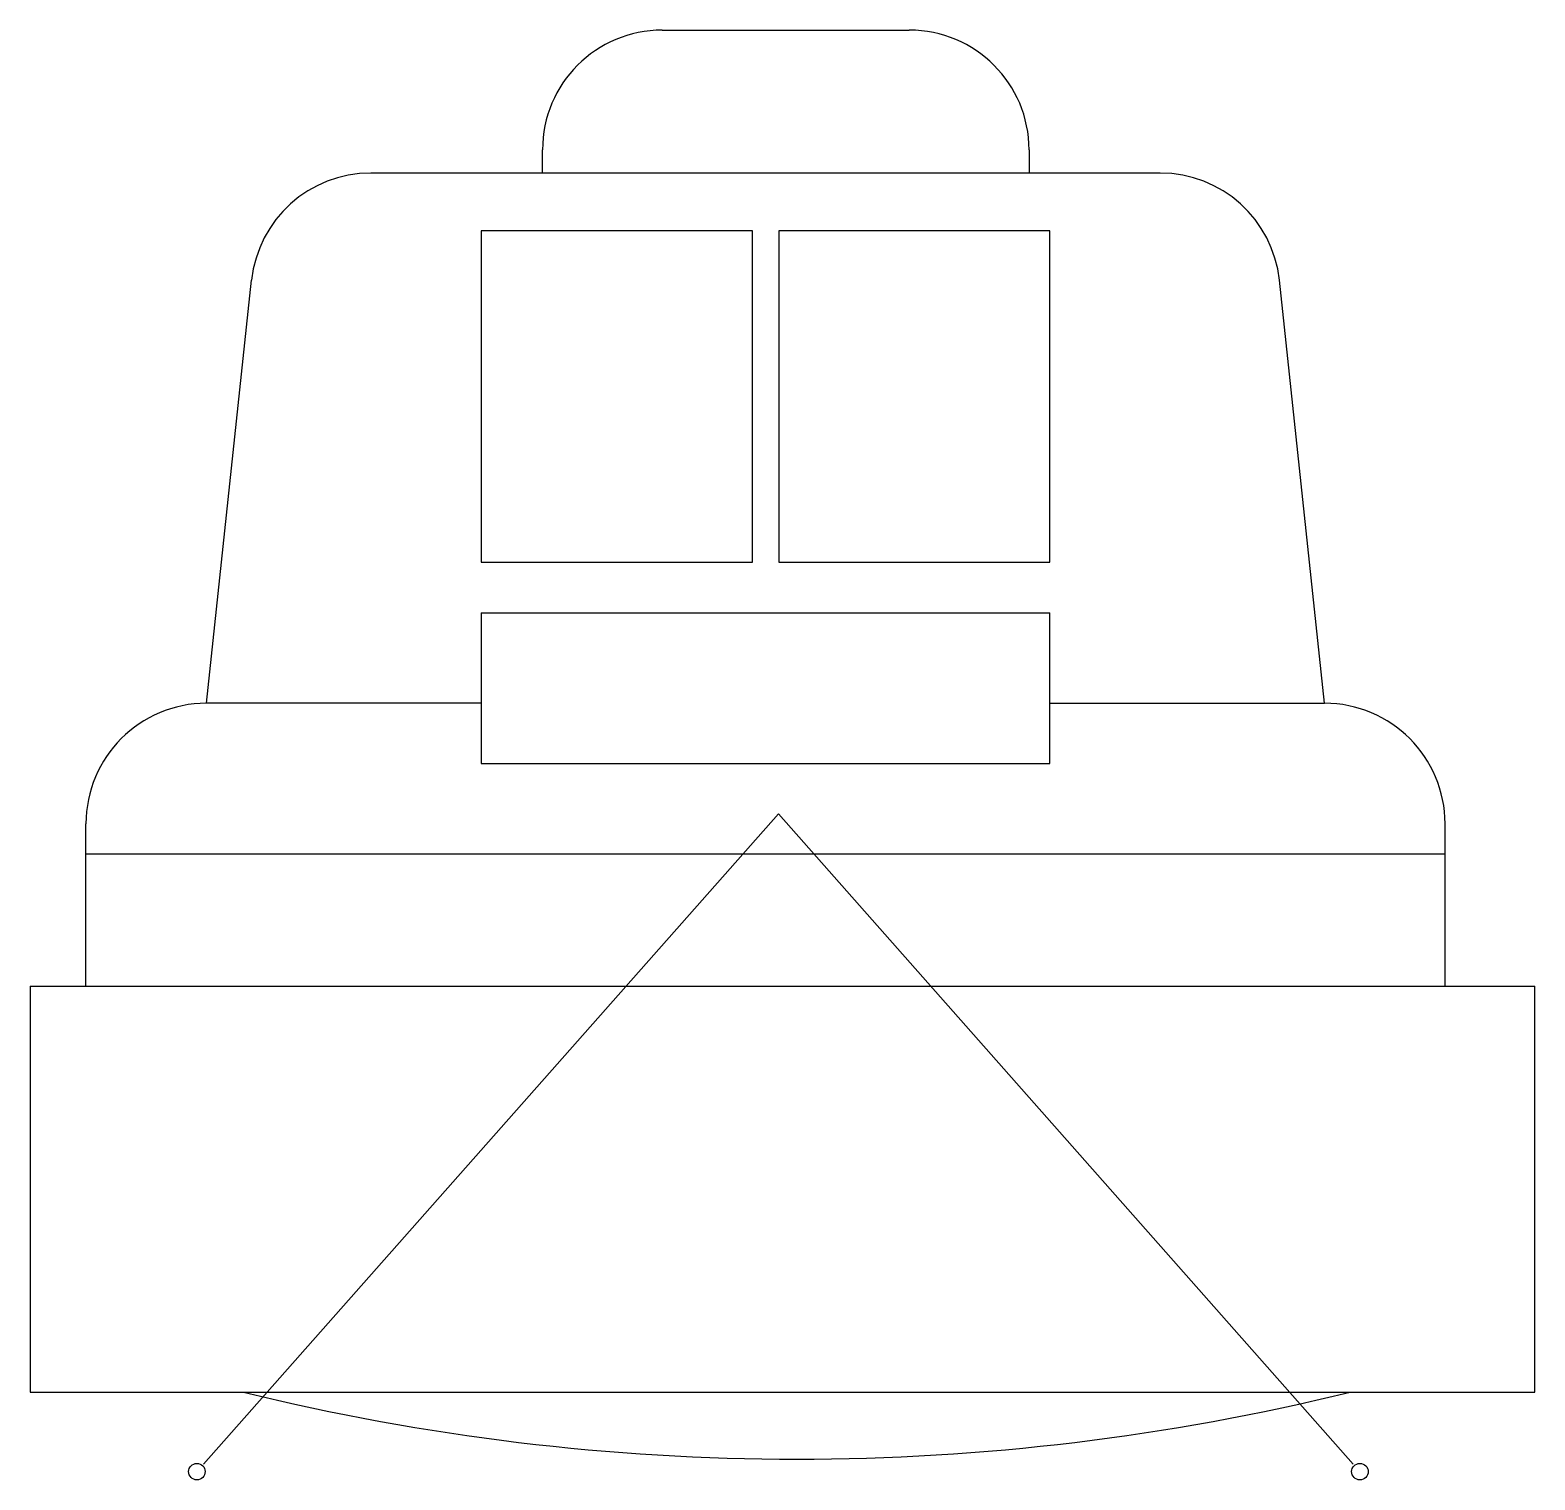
# Model space of a CAD drawing. Extents: x -0.251 to 0.251, y -0.029 to 0.455.
import ezdxf

# ---------------------------------------------------------------- set-up
doc = ezdxf.new("R2010")
doc.units = 0
doc.header["$LTSCALE"] = 0.5
doc.layers.get('0').update_dxf_attribs({"linetype": 'CONTINUOUS'})

msp = doc.modelspace()

# ---------------------------------------------------------------- linework, layer by layer
at = {"color": 0}
for p, q in [((-0.04013, 0.4548), (0.04234, 0.4548)), ((-0.08013, 0.40705), (-0.08013, 0.4148)), ((0.08234, 0.4148), (0.08234, 0.40705)), ((0.08234, 0.40705), (-0.08013, 0.40705)), ((-0.00137, 0.19311), (-0.19333, -0.02405)), ((-0.00137, 0.19311), (0.1906, -0.02405))]:
    msp.add_line(p, q, dxfattribs=at)
at = {"color": 0, "linetype": 'CONTINUOUS'}
for p, q in [((0.12616, 0.40705), (-0.13751, 0.40705)), ((-0.10062, 0.38778), (-0.10062, 0.27709)), ((-0.01006, 0.38778), (-0.10062, 0.38778)), ((-0.01006, 0.27709), (-0.01006, 0.38778)), ((0.08928, 0.38778), (-0.00128, 0.38778)), ((-0.00128, 0.38778), (-0.00128, 0.27709)), ((0.08928, 0.27709), (0.08928, 0.38778)), ((-0.19234, 0.23002), (-0.17728, 0.37129)), ((0.181, 0.23002), (0.16594, 0.37129)), ((-0.10062, 0.27709), (-0.01006, 0.27709)), ((-0.00128, 0.27709), (0.08928, 0.27709)), ((-0.10062, 0.26021), (0.08928, 0.26021)), ((-0.10062, 0.26021), (-0.10062, 0.2099)), ((0.08928, 0.2099), (0.08928, 0.26021)), ((-0.10062, 0.23002), (-0.19234, 0.23002)), ((0.08928, 0.23002), (0.181, 0.23002)), ((-0.10062, 0.2099), (0.08928, 0.2099)), ((-0.23259, 0.13554), (-0.23259, 0.18977)), ((0.22125, 0.13554), (0.22125, 0.18977)), ((-0.23259, 0.17971), (0.22125, 0.17971)), ((-0.25125, 0.13554), (0.25125, 0.13554)), ((-0.25125, 0.13554), (-0.25125, 0)), ((0.25125, 0), (0.25125, 0.13554)), ((-0.25125, 0), (0.25125, 0))]:
    msp.add_line(p, q, dxfattribs=at)
at = {"color": 0}
for centre in [(-0.19555, -0.02655), (0.19281, -0.02655)]:
    msp.add_circle(centre, 0.00276, dxfattribs=at)
for centre, radius, start, end in [((-0.04013, 0.4148), 0.04, 90, 180), ((0.04234, 0.4148), 0.04, 0, 90), ((0.00478, 0.75172), 0.77409, 256.19185, 283.80815)]:
    msp.add_arc(centre, radius, start, end, dxfattribs=at)
at = {"color": 0, "linetype": 'CONTINUOUS'}
for centre, radius, start, end in [((-0.13751, 0.36705), 0.04, 90, 173.9151), ((0.12616, 0.36705), 0.04, 6.0849, 90), ((-0.19234, 0.18977), 0.04025, 90, 180), ((0.181, 0.18977), 0.04025, 0, 90)]:
    msp.add_arc(centre, radius, start, end, dxfattribs=at)

doc.saveas('drawing.dxf')
